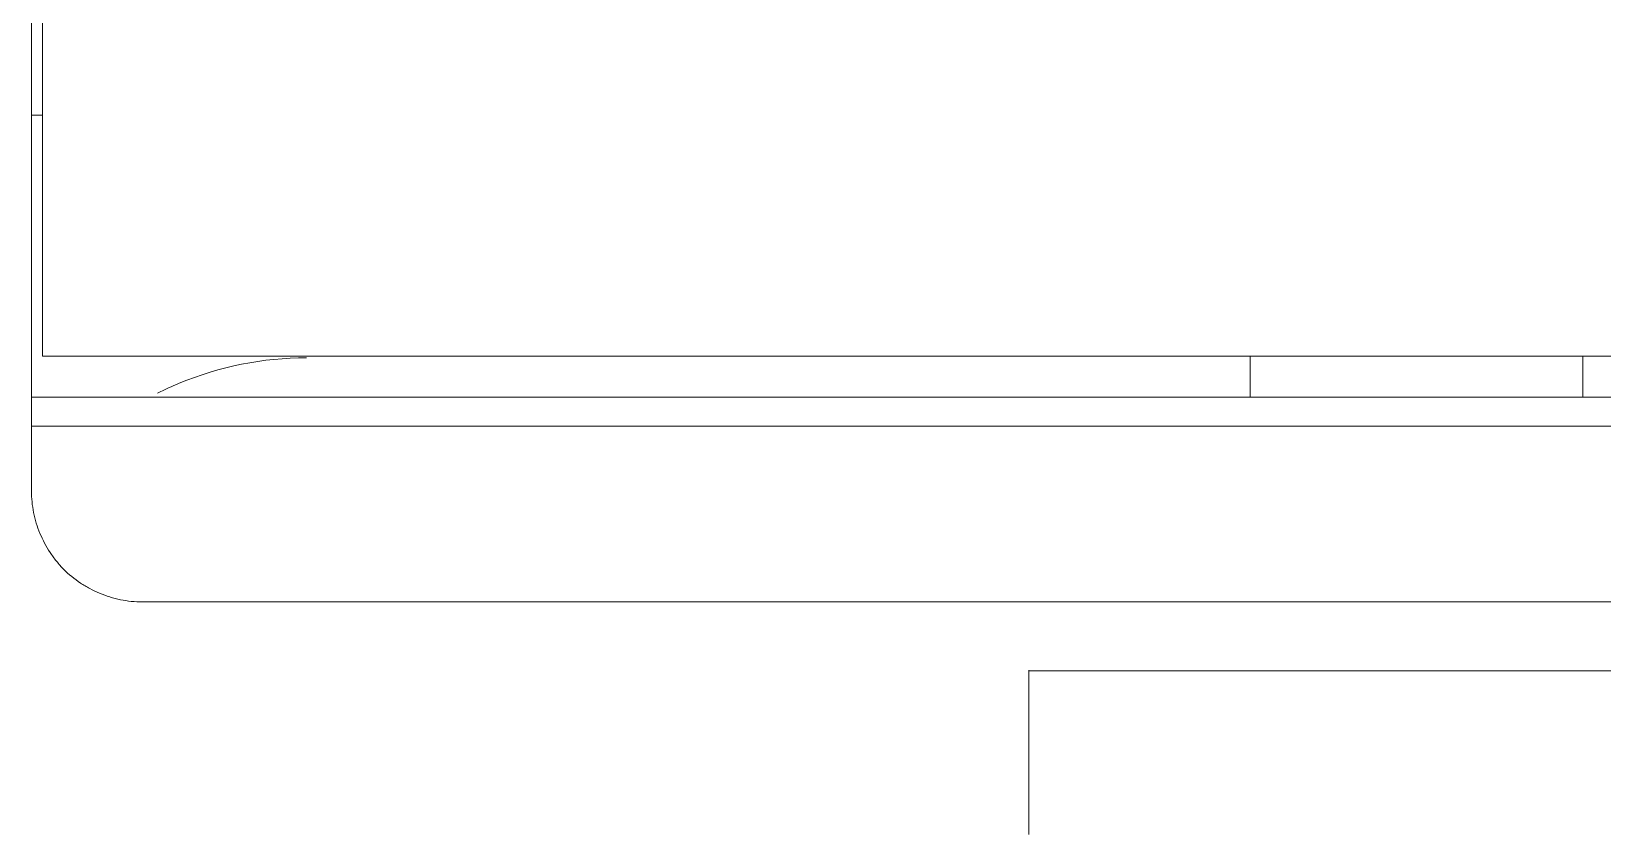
# Model space of a CAD drawing. Header units: millimetres. Extents: x 4134 to 7422, y 1400 to 3585.
# Drawn here: x 6047.55 to 6061.73, y 3358.28 to 3365.53 of the extents above; entities that cross this region are included whole.
import ezdxf

# ---------------------------------------------------------------- set-up
doc = ezdxf.new("R2010")
doc.units = ezdxf.units.MM
doc.layers.add('000-PI-Oprema', color=30, linetype='Continuous', lineweight=5)

# ---------------------------------------------------------------- blocks, each defined once
blk = doc.blocks.new('S7-1500 DQ HF - 6ES7522-1BL01-0AB0')
at = {"layer": '000-PI-Oprema', "color": 0, "linetype": 'ByBlock', "lineweight": 0}
for p, q in [((5, 136.817), (5, 147)), ((5, 138.995), (4.9, 138.995)), ((29.8, 136.817), (5, 136.817)), ((15.9, 136.817), (15.9, 136.449)), ((18.9, 136.817), (18.9, 136.449)), ((29.9, 136.449), (4.9, 136.449)), ((4.9, 136.185), (4.9, 135.6)), ((29.9, 136.185), (4.9, 136.185)), ((5.9, 134.6), (28.9, 134.6)), ((20.9, 133.978), (13.9, 133.978))]:
    blk.add_line(p, q, dxfattribs=at)
for points, knots in [([(4.9, 147), (4.9, 145.915), (4.9, 142.312), (4.9, 138.706), (4.9, 136.185)], [0, 0, 0, 0, 0.301146, 1, 1, 1, 1]), ([(7.383, 136.804), (6.989, 136.804), (6.526, 136.709), (6.103, 136.517), (6.039, 136.485)], [0, 0, 0, 0, 0.846072, 1, 1, 1, 1]), ([(4.9, 135.6), (4.9, 135.534), (4.907, 135.47), (4.926, 135.374), (4.934, 135.343), (4.953, 135.28), (4.964, 135.249), (5.002, 135.159), (5.032, 135.101), (5.086, 135.02), (5.105, 134.993), (5.147, 134.942), (5.168, 134.917), (5.237, 134.848), (5.288, 134.807), (5.369, 134.752), (5.398, 134.735), (5.456, 134.705), (5.515, 134.677), (5.576, 134.654), (5.623, 134.64), (5.639, 134.635), (5.671, 134.627), (5.687, 134.623), (5.768, 134.607), (5.834, 134.6), (5.9, 134.6)], [0, 0, 0, 0, 0.125, 0.125, 0.1875, 0.1875, 0.25, 0.25, 0.375, 0.375, 0.4375, 0.4375, 0.5, 0.5, 0.625, 0.625, 0.6875, 0.6875, 0.75, 0.8125, 0.8125, 0.84375, 0.84375, 0.875, 0.875, 1, 1, 1, 1])]:
    blk.add_open_spline(points, degree=3, knots=knots, dxfattribs=at)
blk.add_open_spline([(13.9, 133.984), (13.9, 133.489), (13.9, 132.995), (13.9, 132.5)], degree=3, dxfattribs=at)

msp = doc.modelspace()

# ---------------------------------------------------------------- block references
at = {"layer": '000-PI-Oprema', "color": 0, "linetype": 'ByBlock', "lineweight": 0}
msp.add_blockref('S7-1500 DQ HF - 6ES7522-1BL01-0AB0', (6042.648, 3225.785), dxfattribs=at)

doc.saveas('drawing.dxf')
